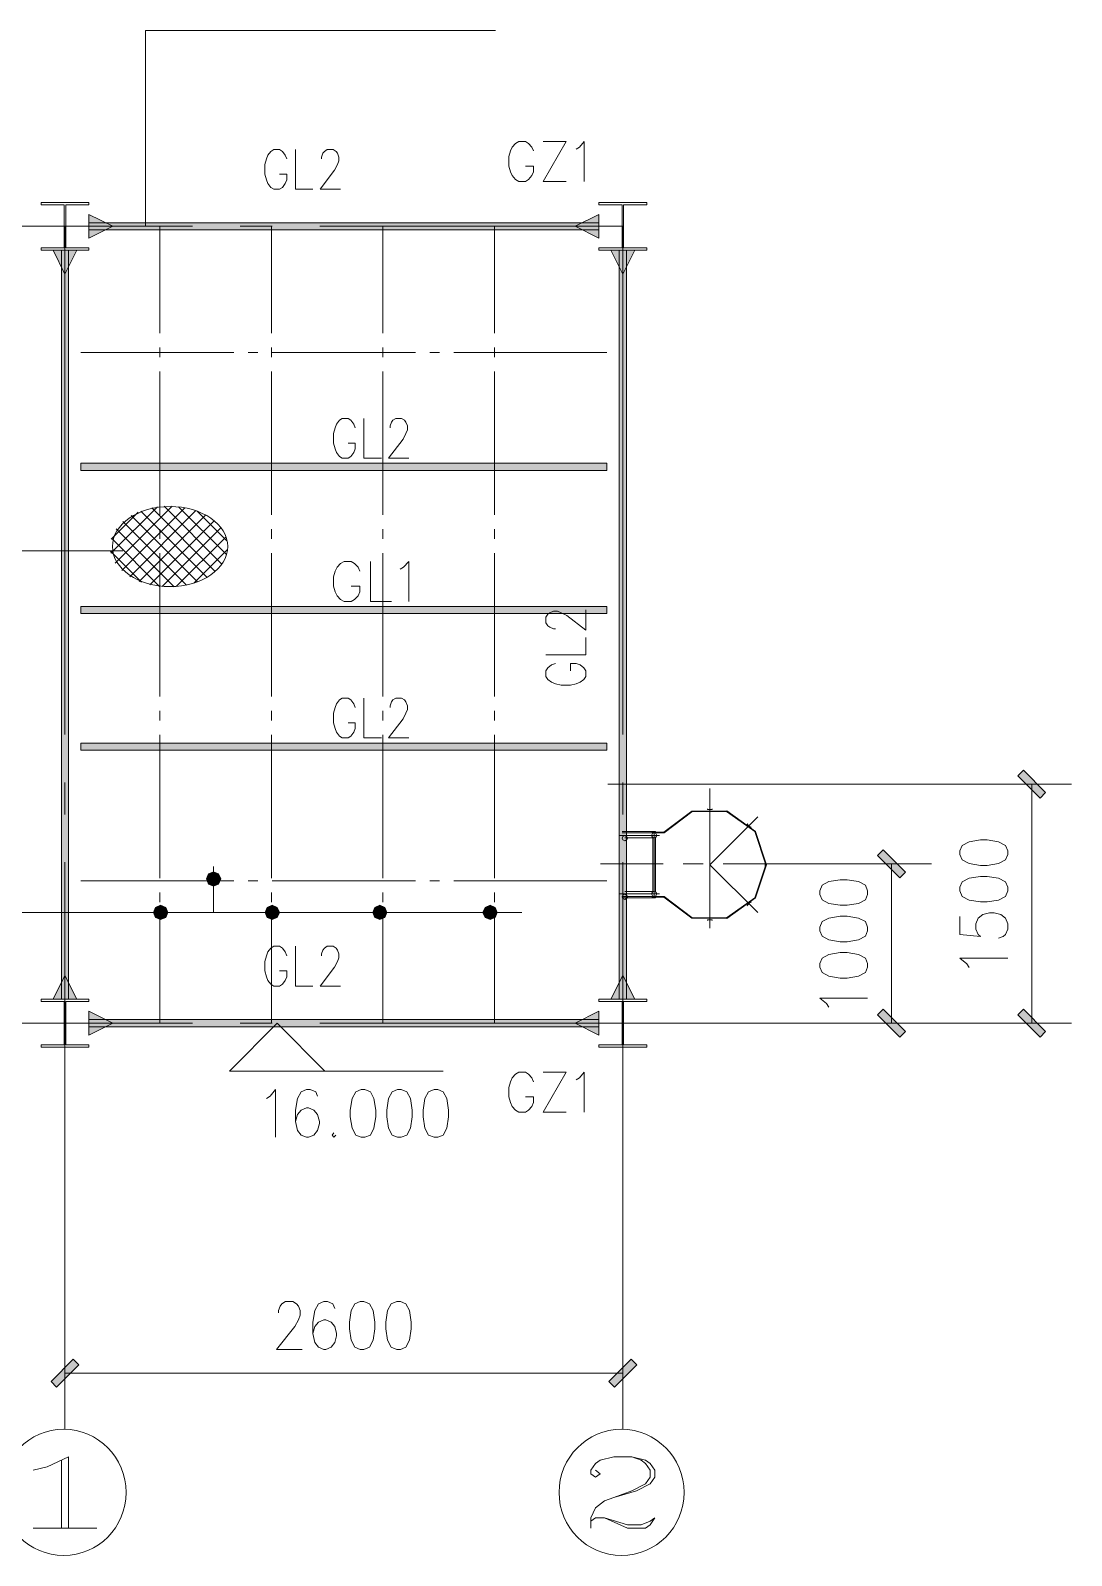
# Model space of a CAD drawing. Header units: millimetres. Extents: x 0 to 586, y 0 to 414.
# Drawn here: x 265.1 to 329.5, y 108.9 to 203.2 of the extents above; entities that cross this region are included whole.
import ezdxf

# ---------------------------------------------------------------- set-up
doc = ezdxf.new("R2010")
doc.units = ezdxf.units.MM

msp = doc.modelspace()

# ---------------------------------------------------------------- hatches: boundary and pattern name
h = msp.add_hatch(color=0)
h.dxf.hatch_style = 2
h.paths.add_polyline_path([(268.689667, 191.8335), (268.689667, 190.355361), (270.167806, 191.096194)])
h = msp.add_hatch(color=0)
h.dxf.hatch_style = 2
h.paths.add_polyline_path([(300.238583, 190.355361), (300.238583, 191.8335), (298.760444, 191.096194)])
h = msp.add_hatch(color=0)
h.dxf.hatch_style = 2
h.paths.add_polyline_path([(268.689667, 190.873944), (268.689667, 191.318444), (300.238583, 191.318444), (300.238583, 190.873944)])
h = msp.add_hatch(color=0)
h.dxf.hatch_style = 2
h.paths.add_polyline_path([(267.948833, 189.618056), (266.470694, 189.618056), (267.211528, 188.136389)])
h = msp.add_hatch(color=0)
h.dxf.hatch_style = 2
h.paths.add_polyline_path([(267.433778, 143.277167), (266.989278, 143.277167), (266.989278, 189.618056), (267.433778, 189.618056)])
h = msp.add_hatch(color=0)
h.dxf.hatch_style = 2
h.paths.add_polyline_path([(302.457556, 189.618056), (300.979417, 189.618056), (301.716722, 188.136389)])
h = msp.add_hatch(color=0)
h.dxf.hatch_style = 2
h.paths.add_polyline_path([(301.938972, 143.277167), (301.494472, 143.277167), (301.494472, 189.618056), (301.938972, 189.618056)])
h = msp.add_hatch(color=0)
h.dxf.hatch_style = 2
h.paths.add_polyline_path([(268.195778, 175.99025), (268.195778, 176.43475), (300.732472, 176.43475), (300.732472, 175.99025)])
h = msp.add_hatch(color=0)
h.dxf.hatch_style = 2
h.paths.add_polyline_path([(268.195778, 167.135528), (268.195778, 167.580028), (300.732472, 167.580028), (300.732472, 167.135528)])
h = msp.add_hatch(color=0)
h.dxf.hatch_style = 2
h.paths.add_polyline_path([(268.195778, 158.690028), (268.195778, 159.131), (300.732472, 159.131), (300.732472, 158.690028)])
h = msp.add_hatch(color=0)
h.dxf.hatch_style = 2
h.paths.add_polyline_path([(327.871667, 156.072417), (327.522417, 155.723167), (326.143056, 157.106056), (326.492306, 157.451778)])
h = msp.add_hatch(color=0)
h.dxf.hatch_style = 2
h.paths.add_polyline_path([(317.475306, 152.174222), (317.824556, 152.523472), (319.203917, 151.144111), (318.854667, 150.794861)])
h = msp.add_hatch(color=0)
h.dxf.hatch_style = 2
h.paths.add_polyline_path([(276.087417, 151.031222), (275.956889, 150.720778), (276.401389, 150.720778)])
h = msp.add_hatch(color=0)
h.dxf.hatch_style = 2
h.paths.add_polyline_path([(276.401389, 151.16175), (276.087417, 151.031222), (276.401389, 150.720778)])
h = msp.add_hatch(color=0)
h.dxf.hatch_style = 2
h.paths.add_polyline_path([(276.715361, 151.031222), (276.401389, 151.16175), (276.401389, 150.720778)])
h = msp.add_hatch(color=0)
h.dxf.hatch_style = 2
h.paths.add_polyline_path([(276.845889, 150.720778), (276.715361, 151.031222), (276.401389, 150.720778)])
h = msp.add_hatch(color=0)
h.dxf.hatch_style = 2
h.paths.add_polyline_path([(275.956889, 150.720778), (276.087417, 150.406806), (276.401389, 150.720778)])
h = msp.add_hatch(color=0)
h.dxf.hatch_style = 2
h.paths.add_polyline_path([(276.087417, 150.406806), (276.401389, 150.276278), (276.401389, 150.720778)])
h = msp.add_hatch(color=0)
h.dxf.hatch_style = 2
h.paths.add_polyline_path([(276.401389, 150.276278), (276.715361, 150.406806), (276.401389, 150.720778)])
h = msp.add_hatch(color=0)
h.dxf.hatch_style = 2
h.paths.add_polyline_path([(276.715361, 150.406806), (276.845889, 150.720778), (276.401389, 150.720778)])
h = msp.add_hatch(color=0)
h.dxf.hatch_style = 2
h.paths.add_polyline_path([(273.127611, 149.094472), (272.813639, 148.967472), (273.127611, 148.6535)])
h = msp.add_hatch(color=0)
h.dxf.hatch_style = 2
h.paths.add_polyline_path([(273.441583, 148.967472), (273.127611, 149.094472), (273.127611, 148.6535)])
h = msp.add_hatch(color=0)
h.dxf.hatch_style = 2
h.paths.add_polyline_path([(280.031472, 149.094472), (279.7175, 148.967472), (280.031472, 148.6535)])
h = msp.add_hatch(color=0)
h.dxf.hatch_style = 2
h.paths.add_polyline_path([(280.341917, 148.967472), (280.031472, 149.094472), (280.031472, 148.6535)])
h = msp.add_hatch(color=0)
h.dxf.hatch_style = 2
h.paths.add_polyline_path([(286.684861, 149.094472), (286.370889, 148.967472), (286.684861, 148.6535)])
h = msp.add_hatch(color=0)
h.dxf.hatch_style = 2
h.paths.add_polyline_path([(286.998833, 148.967472), (286.684861, 149.094472), (286.684861, 148.6535)])
h = msp.add_hatch(color=0)
h.dxf.hatch_style = 2
h.paths.add_polyline_path([(293.507583, 149.094472), (293.193611, 148.967472), (293.507583, 148.6535)])
h = msp.add_hatch(color=0)
h.dxf.hatch_style = 2
h.paths.add_polyline_path([(293.821556, 148.967472), (293.507583, 149.094472), (293.507583, 148.6535)])
h = msp.add_hatch(color=0)
h.dxf.hatch_style = 2
h.paths.add_polyline_path([(272.813639, 148.967472), (272.683111, 148.6535), (273.127611, 148.6535)])
h = msp.add_hatch(color=0)
h.dxf.hatch_style = 2
h.paths.add_polyline_path([(272.683111, 148.6535), (272.813639, 148.339528), (273.127611, 148.6535)])
h = msp.add_hatch(color=0)
h.dxf.hatch_style = 2
h.paths.add_polyline_path([(272.813639, 148.339528), (273.127611, 148.209), (273.127611, 148.6535)])
h = msp.add_hatch(color=0)
h.dxf.hatch_style = 2
h.paths.add_polyline_path([(273.568583, 148.6535), (273.441583, 148.967472), (273.127611, 148.6535)])
h = msp.add_hatch(color=0)
h.dxf.hatch_style = 2
h.paths.add_polyline_path([(273.127611, 148.209), (273.441583, 148.339528), (273.127611, 148.6535)])
h = msp.add_hatch(color=0)
h.dxf.hatch_style = 2
h.paths.add_polyline_path([(273.441583, 148.339528), (273.568583, 148.6535), (273.127611, 148.6535)])
h = msp.add_hatch(color=0)
h.dxf.hatch_style = 2
h.paths.add_polyline_path([(279.7175, 148.967472), (279.586972, 148.6535), (280.031472, 148.6535)])
h = msp.add_hatch(color=0)
h.dxf.hatch_style = 2
h.paths.add_polyline_path([(279.586972, 148.6535), (279.7175, 148.339528), (280.031472, 148.6535)])
h = msp.add_hatch(color=0)
h.dxf.hatch_style = 2
h.paths.add_polyline_path([(279.7175, 148.339528), (280.031472, 148.209), (280.031472, 148.6535)])
h = msp.add_hatch(color=0)
h.dxf.hatch_style = 2
h.paths.add_polyline_path([(280.472444, 148.6535), (280.341917, 148.967472), (280.031472, 148.6535)])
h = msp.add_hatch(color=0)
h.dxf.hatch_style = 2
h.paths.add_polyline_path([(280.031472, 148.209), (280.341917, 148.339528), (280.031472, 148.6535)])
h = msp.add_hatch(color=0)
h.dxf.hatch_style = 2
h.paths.add_polyline_path([(280.341917, 148.339528), (280.472444, 148.6535), (280.031472, 148.6535)])
h = msp.add_hatch(color=0)
h.dxf.hatch_style = 2
h.paths.add_polyline_path([(286.370889, 148.967472), (286.243889, 148.6535), (286.684861, 148.6535)])
h = msp.add_hatch(color=0)
h.dxf.hatch_style = 2
h.paths.add_polyline_path([(286.243889, 148.6535), (286.370889, 148.339528), (286.684861, 148.6535)])
h = msp.add_hatch(color=0)
h.dxf.hatch_style = 2
h.paths.add_polyline_path([(286.370889, 148.339528), (286.684861, 148.209), (286.684861, 148.6535)])
h = msp.add_hatch(color=0)
h.dxf.hatch_style = 2
h.paths.add_polyline_path([(287.129361, 148.6535), (286.998833, 148.967472), (286.684861, 148.6535)])
h = msp.add_hatch(color=0)
h.dxf.hatch_style = 2
h.paths.add_polyline_path([(286.684861, 148.209), (286.998833, 148.339528), (286.684861, 148.6535)])
h = msp.add_hatch(color=0)
h.dxf.hatch_style = 2
h.paths.add_polyline_path([(286.998833, 148.339528), (287.129361, 148.6535), (286.684861, 148.6535)])
h = msp.add_hatch(color=0)
h.dxf.hatch_style = 2
h.paths.add_polyline_path([(293.193611, 148.967472), (293.063083, 148.6535), (293.507583, 148.6535)])
h = msp.add_hatch(color=0)
h.dxf.hatch_style = 2
h.paths.add_polyline_path([(293.063083, 148.6535), (293.193611, 148.339528), (293.507583, 148.6535)])
h = msp.add_hatch(color=0)
h.dxf.hatch_style = 2
h.paths.add_polyline_path([(293.193611, 148.339528), (293.507583, 148.209), (293.507583, 148.6535)])
h = msp.add_hatch(color=0)
h.dxf.hatch_style = 2
h.paths.add_polyline_path([(293.952083, 148.6535), (293.821556, 148.967472), (293.507583, 148.6535)])
h = msp.add_hatch(color=0)
h.dxf.hatch_style = 2
h.paths.add_polyline_path([(293.507583, 148.209), (293.821556, 148.339528), (293.507583, 148.6535)])
h = msp.add_hatch(color=0)
h.dxf.hatch_style = 2
h.paths.add_polyline_path([(293.821556, 148.339528), (293.952083, 148.6535), (293.507583, 148.6535)])
h = msp.add_hatch(color=0)
h.dxf.hatch_style = 2
h.paths.add_polyline_path([(266.470694, 143.277167), (267.948833, 143.277167), (267.211528, 144.758833)])
h = msp.add_hatch(color=0)
h.dxf.hatch_style = 2
h.paths.add_polyline_path([(300.979417, 143.277167), (302.457556, 143.277167), (301.716722, 144.758833)])
h = msp.add_hatch(color=0)
h.dxf.hatch_style = 2
h.paths.add_polyline_path([(268.689667, 142.539861), (268.689667, 141.061722), (270.167806, 141.799028)])
h = msp.add_hatch(color=0)
h.dxf.hatch_style = 2
h.paths.add_polyline_path([(300.238583, 141.061722), (300.238583, 142.539861), (298.760444, 141.799028)])
h = msp.add_hatch(color=0)
h.dxf.hatch_style = 2
h.paths.add_polyline_path([(319.203917, 141.283972), (318.854667, 140.934722), (317.475306, 142.314083), (317.824556, 142.663333)])
h = msp.add_hatch(color=0)
h.dxf.hatch_style = 2
h.paths.add_polyline_path([(326.143056, 142.314083), (326.492306, 142.663333), (327.871667, 141.283972), (327.522417, 140.934722)])
h = msp.add_hatch(color=0)
h.dxf.hatch_style = 2
h.paths.add_polyline_path([(268.689667, 141.576778), (268.689667, 142.021278), (300.238583, 142.021278), (300.238583, 141.576778)])
h = msp.add_hatch(color=0)
h.dxf.hatch_style = 2
h.paths.add_polyline_path([(267.726583, 121.009833), (268.075833, 120.660583), (266.696472, 119.281222), (266.347222, 119.626944)])
h = msp.add_hatch(color=0)
h.dxf.hatch_style = 2
h.paths.add_polyline_path([(301.201667, 119.281222), (300.852417, 119.626944), (302.235306, 121.009833), (302.581028, 120.660583)])

# ---------------------------------------------------------------- linework, layer by layer
at = {"color": 0, "lineweight": 0}
for points in [[(272.199806, 203.210583), (293.842722, 203.210583)], [(272.199806, 203.210583), (272.199806, 191.096194)], [(296.192222, 195.759917), (296.089917, 195.99275), (295.888833, 196.229111), (295.68775, 196.345528), (295.282056, 196.345528), (295.077444, 196.229111), (294.876361, 195.99275), (294.774056, 195.759917), (294.675278, 195.407139), (294.675278, 194.818), (294.774056, 194.46875), (294.876361, 194.232389), (295.077444, 193.999556), (295.282056, 193.879611), (295.68775, 193.879611), (295.888833, 193.999556), (296.089917, 194.232389), (296.192222, 194.46875), (296.192222, 194.818), (295.68775, 194.818)], [(296.799, 196.345528), (298.217167, 196.345528), (296.799, 193.879611), (298.217167, 193.879611)], [(298.827472, 195.876333), (299.028556, 195.99275), (299.331944, 196.345528), (299.331944, 193.879611)], [(280.927528, 195.266028), (280.839333, 195.498861), (280.659417, 195.735222), (280.4795, 195.851639), (280.123194, 195.851639), (279.943278, 195.735222), (279.763361, 195.498861), (279.675167, 195.266028), (279.583444, 194.91325), (279.583444, 194.327639), (279.675167, 193.974861), (279.763361, 193.7385), (279.943278, 193.505667), (280.123194, 193.38925), (280.4795, 193.38925), (280.659417, 193.505667), (280.839333, 193.7385), (280.927528, 193.974861), (280.927528, 194.327639), (280.4795, 194.327639)], [(281.46375, 195.851639), (281.46375, 193.38925), (282.539722, 193.38925)], [(283.079472, 195.266028), (283.079472, 195.382444), (283.167667, 195.618806), (283.255861, 195.735222), (283.435778, 195.851639), (283.795611, 195.851639), (283.975528, 195.735222), (284.063722, 195.618806), (284.151917, 195.382444), (284.151917, 195.149611), (284.063722, 194.91325), (283.883806, 194.560472), (282.98775, 193.38925), (284.243639, 193.38925)], [(268.689667, 192.574333), (265.733389, 192.574333)], [(265.733389, 192.574333), (265.733389, 192.426167)], [(268.689667, 192.426167), (268.689667, 192.574333)], [(303.198389, 192.574333), (300.238583, 192.574333)], [(300.238583, 192.574333), (300.238583, 192.426167)], [(303.198389, 192.426167), (303.198389, 192.574333)], [(265.733389, 192.426167), (267.162139, 192.426167)], [(267.162139, 192.426167), (267.162139, 189.766222)], [(267.260917, 192.426167), (268.689667, 192.426167)], [(267.260917, 189.766222), (267.260917, 192.426167)], [(300.238583, 192.426167), (301.667333, 192.426167)], [(301.667333, 192.426167), (301.667333, 189.766222)], [(301.766111, 192.426167), (303.198389, 192.426167)], [(301.766111, 189.766222), (301.766111, 192.426167)], [(245.519222, 191.096194), (275.099639, 191.096194)], [(267.211528, 159.649583), (267.211528, 191.096194)], [(273.078222, 184.488667), (273.078222, 191.096194)], [(278.055917, 191.096194), (280.027944, 191.096194)], [(279.978556, 184.488667), (279.978556, 191.096194)], [(282.984222, 191.096194), (301.716722, 191.096194)], [(286.878889, 184.488667), (286.878889, 191.096194)], [(293.78275, 184.488667), (293.78275, 191.096194)], [(301.716722, 159.649583), (301.716722, 191.096194)], [(265.733389, 189.766222), (265.733389, 189.618056)], [(265.733389, 189.766222), (267.162139, 189.766222)], [(267.260917, 189.766222), (268.689667, 189.766222)], [(268.689667, 189.618056), (268.689667, 189.766222)], [(300.238583, 189.766222), (300.238583, 189.618056)], [(300.238583, 189.766222), (301.667333, 189.766222)], [(301.766111, 189.766222), (303.198389, 189.766222)], [(303.198389, 189.618056), (303.198389, 189.766222)], [(265.733389, 189.618056), (268.689667, 189.618056)], [(300.238583, 189.618056), (303.198389, 189.618056)], [(268.195778, 183.282167), (277.660806, 183.282167)], [(273.078222, 183.010528), (273.078222, 183.603194)], [(278.549806, 183.282167), (279.138944, 183.282167)], [(279.978556, 183.010528), (279.978556, 183.603194)], [(280.027944, 183.282167), (288.900306, 183.282167)], [(286.878889, 183.010528), (286.878889, 183.603194)], [(289.789306, 183.282167), (290.378444, 183.282167)], [(291.267444, 183.282167), (300.732472, 183.282167)], [(293.78275, 183.010528), (293.78275, 183.603194)], [(273.078222, 173.249167), (273.078222, 182.125056)], [(279.978556, 173.249167), (279.978556, 182.125056)], [(286.878889, 173.249167), (286.878889, 182.125056)], [(293.78275, 173.249167), (293.78275, 182.125056)], [(285.167917, 178.6255), (285.079722, 178.861861), (284.899806, 179.094694), (284.719889, 179.214639), (284.363583, 179.214639), (284.183667, 179.094694), (284.00375, 178.861861), (283.915556, 178.6255), (283.823833, 178.272722), (283.823833, 177.687111), (283.915556, 177.334333), (284.00375, 177.1015), (284.183667, 176.865139), (284.363583, 176.748722), (284.719889, 176.748722), (284.899806, 176.865139), (285.079722, 177.1015), (285.167917, 177.334333), (285.167917, 177.687111), (284.719889, 177.687111)], [(285.704139, 179.214639), (285.704139, 176.748722), (286.780111, 176.748722)], [(287.319861, 178.6255), (287.319861, 178.745444), (287.408056, 178.978278), (287.49625, 179.094694), (287.676167, 179.214639), (288.036, 179.214639), (288.215917, 179.094694), (288.304111, 178.978278), (288.392306, 178.745444), (288.392306, 178.509083), (288.304111, 178.272722), (288.124194, 177.923472), (287.228139, 176.748722), (288.484028, 176.748722)], [(270.054917, 170.867917), (272.926528, 173.739528)], [(270.323028, 170.264667), (273.84375, 173.785389)], [(270.725194, 169.795472), (274.619861, 173.690139)], [(276.496639, 169.749611), (272.57375, 173.676028)], [(276.916444, 170.204694), (273.339278, 173.781861)], [(277.195139, 170.793833), (274.242389, 173.750111)], [(270.069028, 171.753389), (271.730611, 173.414972)], [(274.725694, 168.906472), (270.792222, 172.839944)], [(271.222611, 169.421528), (275.307778, 173.506694)], [(275.403028, 169.104028), (271.30375, 173.203306)], [(271.801167, 169.128722), (275.914556, 173.242111)], [(275.992167, 169.38625), (271.896417, 173.482)], [(272.467917, 168.924111), (276.429611, 172.885806)], [(277.241, 171.622861), (275.381861, 173.482)], [(273.067639, 168.821806), (270.086667, 171.806306)], [(273.963694, 168.797111), (270.372417, 172.391917)], [(273.078222, 171.771028), (273.078222, 172.363694)], [(273.222861, 168.807694), (276.856472, 172.441306)], [(274.09775, 168.811222), (277.163389, 171.876861)], [(279.978556, 171.771028), (279.978556, 172.363694)], [(286.878889, 171.771028), (286.878889, 172.363694)], [(293.78275, 171.771028), (293.78275, 172.363694)], [(243.23675, 171.026667), (270.79575, 171.026667)], [(271.942278, 169.079333), (270.030222, 170.991389)], [(273.078222, 162.009667), (273.078222, 170.885556)], [(275.191361, 169.029944), (277.255111, 171.097222)], [(279.978556, 162.009667), (279.978556, 170.885556)], [(286.878889, 162.009667), (286.878889, 170.885556)], [(293.78275, 162.009667), (293.78275, 170.885556)], [(285.450139, 169.770778), (285.340778, 170.007139), (285.125583, 170.239972), (284.906861, 170.356389), (284.472944, 170.356389), (284.25775, 170.239972), (284.042556, 170.007139), (283.933194, 169.770778), (283.823833, 169.418), (283.823833, 168.832389), (283.933194, 168.479611), (284.042556, 168.246778), (284.25775, 168.010417), (284.472944, 167.894), (284.906861, 167.894), (285.125583, 168.010417), (285.340778, 168.246778), (285.450139, 168.479611), (285.450139, 168.832389), (284.906861, 168.832389)], [(286.09925, 170.356389), (286.09925, 167.894), (287.401, 167.894)], [(287.94075, 169.887194), (288.159472, 170.007139), (288.484028, 170.356389), (288.484028, 167.894)], [(297.546889, 166.204194), (297.430472, 166.204194), (297.194111, 166.295917), (297.077694, 166.384111), (296.961278, 166.564028), (296.961278, 166.920333), (297.077694, 167.10025), (297.194111, 167.191972), (297.430472, 167.280167), (297.666833, 167.280167), (297.899667, 167.191972), (298.252444, 167.012056), (299.427194, 166.116), (299.427194, 167.368361)], [(296.961278, 164.592), (299.427194, 164.592), (299.427194, 165.667972)], [(297.546889, 164.055778), (297.314056, 163.964056), (297.077694, 163.787667), (296.961278, 163.60775), (296.961278, 163.247917), (297.077694, 163.068), (297.314056, 162.891611), (297.546889, 162.799889), (297.899667, 162.711694), (298.485278, 162.711694), (298.838056, 162.799889), (299.074417, 162.891611), (299.30725, 163.068), (299.427194, 163.247917), (299.427194, 163.60775), (299.30725, 163.787667), (299.074417, 163.964056), (298.838056, 164.055778), (298.485278, 164.055778), (298.485278, 163.60775)], [(285.167917, 161.32175), (285.079722, 161.558111), (284.899806, 161.794472), (284.719889, 161.910889), (284.363583, 161.910889), (284.183667, 161.794472), (284.00375, 161.558111), (283.915556, 161.32175), (283.823833, 160.9725), (283.823833, 160.383361), (283.915556, 160.030583), (284.00375, 159.79775), (284.183667, 159.561389), (284.363583, 159.444972), (284.719889, 159.444972), (284.899806, 159.561389), (285.079722, 159.79775), (285.167917, 160.030583), (285.167917, 160.383361), (284.719889, 160.383361)], [(285.704139, 161.910889), (285.704139, 159.444972), (286.780111, 159.444972)], [(287.319861, 161.32175), (287.319861, 161.441694), (287.408056, 161.674528), (287.49625, 161.794472), (287.676167, 161.910889), (288.036, 161.910889), (288.215917, 161.794472), (288.304111, 161.674528), (288.392306, 161.441694), (288.392306, 161.205333), (288.304111, 160.9725), (288.124194, 160.619722), (287.228139, 159.444972), (288.484028, 159.444972)], [(273.078222, 160.531528), (273.078222, 161.124194)], [(279.978556, 160.531528), (279.978556, 161.124194)], [(286.878889, 160.531528), (286.878889, 161.124194)], [(293.78275, 160.531528), (293.78275, 161.124194)], [(273.078222, 150.770167), (273.078222, 159.646056)], [(279.978556, 150.770167), (279.978556, 159.646056)], [(286.878889, 150.770167), (286.878889, 159.646056)], [(293.78275, 150.770167), (293.78275, 159.646056)], [(267.211528, 154.71775), (267.211528, 156.689778)], [(301.716722, 154.71775), (301.716722, 156.689778)], [(300.781861, 156.587472), (329.46975, 156.587472)], [(307.103639, 156.308778), (307.103639, 147.676306)], [(327.007361, 156.580417), (327.007361, 141.809611)], [(304.253194, 149.595417), (305.992389, 148.297194), (308.158444, 148.279556), (309.922333, 149.546028), (310.596139, 151.60625), (309.922333, 153.666472), (308.158444, 154.932944), (305.992389, 154.915306), (304.253194, 153.617083)], [(304.274361, 149.634222), (305.988861, 148.339528), (308.137278, 148.314833), (309.887056, 149.563667), (310.553806, 151.60625), (309.887056, 153.648833), (308.137278, 154.897667), (305.988861, 154.872972), (304.274361, 153.578278)], [(306.955472, 155.052889), (306.955472, 155.014083)], [(307.251806, 155.014083), (306.955472, 155.014083)], [(307.251806, 155.052889), (307.251806, 155.014083)], [(310.063444, 154.566056), (307.103639, 151.60625)], [(309.439028, 154.149778), (309.410806, 154.121556)], [(309.618944, 153.913417), (309.410806, 154.121556)], [(309.647167, 153.938111), (309.618944, 153.913417)], [(303.981556, 153.419528), (301.533278, 153.419528)], [(303.745194, 153.655889), (301.681444, 153.655889)], [(303.653472, 153.578278), (301.681444, 153.578278)], [(303.653472, 153.264306), (301.840194, 153.264306)], [(303.745194, 153.617083), (303.540583, 153.617083)], [(303.540583, 153.578278), (303.540583, 153.617083)], [(304.274361, 153.578278), (303.540583, 153.578278)], [(303.565278, 153.289), (303.565278, 149.9235)], [(303.653472, 153.578278), (303.653472, 149.634222)], [(303.741667, 153.289), (303.741667, 149.9235)], [(303.745194, 153.655889), (303.745194, 153.578278)], [(304.253194, 153.617083), (303.745194, 153.617083)], [(267.211528, 120.314861), (267.211528, 151.761472)], [(276.401389, 151.489833), (276.401389, 148.6535)], [(304.217917, 151.659167), (300.330306, 151.659167)], [(301.716722, 120.314861), (301.716722, 151.761472)], [(306.680306, 151.659167), (305.449111, 151.659167)], [(310.063444, 148.646444), (307.103639, 151.60625)], [(311.799111, 151.659167), (307.915028, 151.659167)], [(310.511472, 151.458083), (310.511472, 151.754417)], [(310.553806, 151.754417), (310.511472, 151.754417)], [(310.553806, 151.458083), (310.511472, 151.458083)], [(311.799111, 151.659167), (320.802, 151.659167)], [(318.339611, 151.66975), (318.339611, 151.680333)], [(318.339611, 141.799028), (318.339611, 151.659167)], [(268.195778, 150.597306), (277.660806, 150.597306)], [(278.549806, 150.597306), (279.138944, 150.597306)], [(280.027944, 150.597306), (288.900306, 150.597306)], [(289.789306, 150.597306), (290.378444, 150.597306)], [(291.267444, 150.597306), (300.732472, 150.597306)], [(273.078222, 149.292028), (273.078222, 149.884694)], [(279.978556, 149.292028), (279.978556, 149.884694)], [(286.878889, 149.292028), (286.878889, 149.884694)], [(293.78275, 149.292028), (293.78275, 149.884694)], [(303.981556, 149.792972), (301.533278, 149.792972)], [(303.653472, 149.634222), (301.681444, 149.634222)], [(303.745194, 149.556611), (301.681444, 149.556611)], [(303.653472, 149.951722), (301.840194, 149.951722)], [(304.274361, 149.634222), (303.540583, 149.634222)], [(303.540583, 149.634222), (303.540583, 149.595417)], [(303.745194, 149.595417), (303.540583, 149.595417)], [(304.253194, 149.595417), (303.653472, 149.595417)], [(303.745194, 149.556611), (303.745194, 149.634222)], [(309.410806, 149.090944), (309.618944, 149.302611)], [(309.439028, 149.062722), (309.410806, 149.090944)], [(309.647167, 149.274389), (309.618944, 149.302611)], [(245.177028, 148.6535), (295.469028, 148.6535)], [(273.078222, 141.799028), (273.078222, 148.406556)], [(279.978556, 141.799028), (279.978556, 148.406556)], [(286.878889, 141.799028), (286.878889, 148.406556)], [(293.78275, 141.799028), (293.78275, 148.406556)], [(306.955472, 148.159611), (306.955472, 148.198417)], [(306.955472, 148.198417), (307.251806, 148.198417)], [(307.251806, 148.159611), (307.251806, 148.198417)], [(322.569417, 148.406556), (322.569417, 147.277667), (323.839417, 147.164778), (323.698306, 147.277667), (323.557194, 147.616333), (323.557194, 147.955), (323.698306, 148.293667), (323.977, 148.519444), (324.400333, 148.632333), (324.682556, 148.632333), (325.105889, 148.519444), (325.388111, 148.293667), (325.529222, 147.955), (325.529222, 147.616333), (325.388111, 147.277667), (325.247, 147.164778), (324.964778, 147.051889)], [(280.927528, 145.968861), (280.839333, 146.205222), (280.659417, 146.438056), (280.4795, 146.558), (280.123194, 146.558), (279.943278, 146.438056), (279.763361, 146.205222), (279.675167, 145.968861), (279.583444, 145.619611), (279.583444, 145.030472), (279.675167, 144.677694), (279.763361, 144.444861), (279.943278, 144.2085), (280.123194, 144.092083), (280.4795, 144.092083), (280.659417, 144.2085), (280.839333, 144.444861), (280.927528, 144.677694), (280.927528, 145.030472), (280.4795, 145.030472)], [(281.46375, 146.558), (281.46375, 144.092083), (282.539722, 144.092083)], [(283.079472, 145.968861), (283.079472, 146.088806), (283.167667, 146.321639), (283.255861, 146.438056), (283.435778, 146.558), (283.795611, 146.558), (283.975528, 146.438056), (284.063722, 146.321639), (284.151917, 146.088806), (284.151917, 145.852444), (284.063722, 145.619611), (283.883806, 145.266833), (282.98775, 144.092083), (284.243639, 144.092083)], [(323.133861, 145.249194), (322.99275, 145.474972), (322.569417, 145.813639), (325.529222, 145.813639)], [(268.689667, 143.277167), (265.733389, 143.277167)], [(265.733389, 143.277167), (265.733389, 143.132528)], [(265.733389, 143.132528), (267.162139, 143.132528)], [(267.162139, 143.132528), (267.162139, 140.469056)], [(267.260917, 143.132528), (268.689667, 143.132528)], [(267.260917, 140.469056), (267.260917, 143.132528)], [(268.689667, 143.132528), (268.689667, 143.277167)], [(303.198389, 143.277167), (300.238583, 143.277167)], [(300.238583, 143.277167), (300.238583, 143.132528)], [(300.238583, 143.132528), (301.667333, 143.132528)], [(301.667333, 143.132528), (301.667333, 140.469056)], [(301.766111, 143.132528), (303.198389, 143.132528)], [(301.766111, 140.469056), (301.766111, 143.132528)], [(303.198389, 143.132528), (303.198389, 143.277167)], [(314.466111, 142.786806), (314.325, 143.012583), (313.901667, 143.347722), (316.861472, 143.347722)], [(245.519222, 141.799028), (275.099639, 141.799028)], [(277.378583, 138.84275), (280.338389, 141.799028)], [(278.055917, 141.799028), (280.027944, 141.799028)], [(280.338389, 141.799028), (283.294667, 138.84275)], [(282.984222, 141.799028), (301.716722, 141.799028)], [(301.032333, 141.799028), (320.802, 141.799028)], [(310.917167, 141.799028), (329.46975, 141.799028)], [(265.733389, 140.469056), (265.733389, 140.320889)], [(265.733389, 140.469056), (267.162139, 140.469056)], [(265.733389, 140.320889), (268.689667, 140.320889)], [(267.260917, 140.469056), (268.689667, 140.469056)], [(268.689667, 140.320889), (268.689667, 140.469056)], [(300.238583, 140.469056), (300.238583, 140.320889)], [(300.238583, 140.469056), (301.667333, 140.469056)], [(300.238583, 140.320889), (303.198389, 140.320889)], [(301.766111, 140.469056), (303.198389, 140.469056)], [(303.198389, 140.320889), (303.198389, 140.469056)], [(283.294667, 138.84275), (277.378583, 138.84275)], [(280.338389, 138.84275), (290.60775, 138.84275)], [(296.192222, 138.179528), (296.089917, 138.415889), (295.888833, 138.648722), (295.68775, 138.768667), (295.282056, 138.768667), (295.077444, 138.648722), (294.876361, 138.415889), (294.774056, 138.179528), (294.675278, 137.82675), (294.675278, 137.241139), (294.774056, 136.888361), (294.876361, 136.655528), (295.077444, 136.419167), (295.282056, 136.30275), (295.68775, 136.30275), (295.888833, 136.419167), (296.089917, 136.655528), (296.192222, 136.888361), (296.192222, 137.241139), (295.68775, 137.241139)], [(296.799, 138.768667), (298.217167, 138.768667), (296.799, 136.30275), (298.217167, 136.30275)], [(298.827472, 138.295944), (299.028556, 138.415889), (299.331944, 138.768667), (299.331944, 136.30275)], [(279.675167, 137.135306), (279.900944, 137.276417), (280.239611, 137.69975), (280.239611, 134.739944)], [(282.832528, 137.276417), (282.719639, 137.558639), (282.380972, 137.69975), (282.155194, 137.69975), (281.816528, 137.558639), (281.59075, 137.135306), (281.477861, 136.42975), (281.477861, 135.727722), (281.59075, 135.163278), (281.816528, 134.881056), (282.155194, 134.739944), (282.268083, 134.739944), (282.60675, 134.881056), (282.832528, 135.163278), (282.945417, 135.586611), (282.945417, 135.727722), (282.832528, 136.151056), (282.60675, 136.42975), (282.268083, 136.570861), (282.155194, 136.570861), (281.816528, 136.42975), (281.59075, 136.151056), (281.477861, 135.727722)], [(283.845, 135.022167), (283.732111, 134.881056), (283.845, 134.739944), (283.957889, 134.881056)], [(267.211528, 127.560917), (267.211528, 117.679611)], [(267.211528, 116.716528), (267.211528, 127.560917)], [(301.716722, 116.716528), (301.716722, 127.560917)], [(301.716722, 127.560917), (301.716722, 117.679611)], [(280.408944, 123.877917), (280.408944, 124.019028), (280.521833, 124.297722), (280.634722, 124.438833), (280.8605, 124.579944), (281.308528, 124.579944), (281.534306, 124.438833), (281.647194, 124.297722), (281.760083, 124.019028), (281.760083, 123.736806), (281.647194, 123.454583), (281.421417, 123.03125), (280.296056, 121.623667), (281.872972, 121.623667)], [(283.901444, 124.156611), (283.788556, 124.438833), (283.449889, 124.579944), (283.224111, 124.579944), (282.885444, 124.438833), (282.663194, 124.019028), (282.550306, 123.313472), (282.550306, 122.607917), (282.663194, 122.047), (282.885444, 121.764778), (283.224111, 121.623667), (283.337, 121.623667), (283.675667, 121.764778), (283.901444, 122.047), (284.014333, 122.466806), (284.014333, 122.607917), (283.901444, 123.03125), (283.675667, 123.313472), (283.337, 123.454583), (283.224111, 123.454583), (282.885444, 123.313472), (282.663194, 123.03125), (282.550306, 122.607917)], [(301.709667, 120.145528), (267.222111, 120.145528)], [(265.2395, 114.14125), (266.114389, 114.352917), (267.43025, 114.980861), (267.43025, 110.564083)], [(266.992806, 114.772722), (266.992806, 110.564083)], [(300.026917, 114.14125), (300.309139, 113.929583), (300.026917, 113.721444), (299.744694, 113.929583), (299.744694, 114.14125), (300.026917, 114.561056), (300.309139, 114.772722), (301.155806, 114.980861), (302.281167, 114.980861), (303.127833, 114.772722), (303.406528, 114.561056), (303.68875, 114.14125), (303.68875, 113.721444), (303.406528, 113.298111), (302.563389, 112.878306), (301.155806, 112.4585), (300.591361, 112.246833), (300.026917, 111.827028), (299.744694, 111.195556), (299.744694, 110.564083)], [(302.281167, 114.980861), (302.845611, 114.772722), (303.127833, 114.561056), (303.406528, 114.14125), (303.406528, 113.721444), (303.127833, 113.298111), (302.281167, 112.878306), (301.155806, 112.4585)], [(265.2395, 110.564083), (269.183556, 110.564083)], [(299.744694, 110.987417), (300.026917, 111.195556), (300.591361, 111.195556), (301.998944, 110.77575), (302.845611, 110.77575), (303.406528, 110.987417), (303.68875, 111.195556)], [(300.591361, 111.195556), (301.998944, 110.564083), (303.127833, 110.564083), (303.406528, 110.77575), (303.68875, 111.195556)]]:
    msp.add_lwpolyline(points, dxfattribs=at)
for points in [[(268.689667, 191.8335), (268.689667, 190.355361), (270.167806, 191.096194)], [(300.238583, 190.355361), (300.238583, 191.8335), (298.760444, 191.096194)], [(268.689667, 190.873944), (268.689667, 191.318444), (300.238583, 191.318444), (300.238583, 190.873944)], [(267.948833, 189.618056), (266.470694, 189.618056), (267.211528, 188.136389)], [(267.433778, 143.277167), (266.989278, 143.277167), (266.989278, 189.618056), (267.433778, 189.618056)], [(302.457556, 189.618056), (300.979417, 189.618056), (301.716722, 188.136389)], [(301.938972, 143.277167), (301.494472, 143.277167), (301.494472, 189.618056), (301.938972, 189.618056)], [(268.195778, 175.99025), (268.195778, 176.43475), (300.732472, 176.43475), (300.732472, 175.99025)], [(268.195778, 167.135528), (268.195778, 167.580028), (300.732472, 167.580028), (300.732472, 167.135528)], [(268.195778, 158.690028), (268.195778, 159.131), (300.732472, 159.131), (300.732472, 158.690028)], [(327.871667, 156.072417), (327.522417, 155.723167), (326.143056, 157.106056), (326.492306, 157.451778)], [(301.681444, 153.246667), (301.727306, 153.359556), (301.840194, 153.405417), (301.953083, 153.359556), (301.998944, 153.246667), (301.953083, 153.133778), (301.840194, 153.087917), (301.727306, 153.133778)], [(303.494722, 153.419528), (303.544111, 153.532417), (303.653472, 153.578278), (303.766361, 153.532417), (303.812222, 153.419528), (303.766361, 153.310167), (303.653472, 153.264306), (303.544111, 153.310167)], [(322.569417, 152.237722), (322.710528, 151.899056), (323.133861, 151.673278), (323.839417, 151.560389), (324.259222, 151.560389), (324.964778, 151.673278), (325.388111, 151.899056), (325.529222, 152.237722), (325.529222, 152.4635), (325.388111, 152.798639), (324.964778, 153.024417), (324.259222, 153.137306), (323.839417, 153.137306), (323.133861, 153.024417), (322.710528, 152.798639), (322.569417, 152.4635)], [(317.475306, 152.174222), (317.824556, 152.523472), (319.203917, 151.144111), (318.854667, 150.794861)], [(276.087417, 151.031222), (275.956889, 150.720778), (276.401389, 150.720778)], [(276.401389, 151.16175), (276.087417, 151.031222), (276.401389, 150.720778)], [(276.715361, 151.031222), (276.401389, 151.16175), (276.401389, 150.720778)], [(276.845889, 150.720778), (276.715361, 151.031222), (276.401389, 150.720778)], [(275.956889, 150.720778), (276.087417, 150.406806), (276.401389, 150.720778)], [(276.087417, 150.406806), (276.401389, 150.276278), (276.401389, 150.720778)], [(276.401389, 150.276278), (276.715361, 150.406806), (276.401389, 150.720778)], [(276.715361, 150.406806), (276.845889, 150.720778), (276.401389, 150.720778)], [(313.901667, 149.771806), (314.042778, 149.433139), (314.466111, 149.207361), (315.168139, 149.094472), (315.591472, 149.094472), (316.297028, 149.207361), (316.720361, 149.433139), (316.861472, 149.771806), (316.861472, 149.997583), (316.720361, 150.33625), (316.297028, 150.562028), (315.591472, 150.671389), (315.168139, 150.671389), (314.466111, 150.562028), (314.042778, 150.33625), (313.901667, 149.997583)], [(322.569417, 149.983472), (322.710528, 149.644806), (323.133861, 149.419028), (323.839417, 149.306139), (324.259222, 149.306139), (324.964778, 149.419028), (325.388111, 149.644806), (325.529222, 149.983472), (325.529222, 150.20925), (325.388111, 150.547917), (324.964778, 150.770167), (324.259222, 150.883056), (323.839417, 150.883056), (323.133861, 150.770167), (322.710528, 150.547917), (322.569417, 150.20925)], [(273.127611, 149.094472), (272.813639, 148.967472), (273.127611, 148.6535)], [(273.441583, 148.967472), (273.127611, 149.094472), (273.127611, 148.6535)], [(280.031472, 149.094472), (279.7175, 148.967472), (280.031472, 148.6535)], [(280.341917, 148.967472), (280.031472, 149.094472), (280.031472, 148.6535)], [(286.684861, 149.094472), (286.370889, 148.967472), (286.684861, 148.6535)], [(286.998833, 148.967472), (286.684861, 149.094472), (286.684861, 148.6535)], [(293.507583, 149.094472), (293.193611, 148.967472), (293.507583, 148.6535)], [(293.821556, 148.967472), (293.507583, 149.094472), (293.507583, 148.6535)], [(301.681444, 149.620111), (301.727306, 149.729472), (301.840194, 149.775333), (301.953083, 149.729472), (301.998944, 149.620111), (301.953083, 149.507222), (301.840194, 149.461361), (301.727306, 149.507222)], [(303.494722, 149.792972), (303.544111, 149.902333), (303.653472, 149.951722), (303.766361, 149.902333), (303.812222, 149.792972), (303.766361, 149.680083), (303.653472, 149.634222), (303.544111, 149.680083)], [(272.813639, 148.967472), (272.683111, 148.6535), (273.127611, 148.6535)], [(272.683111, 148.6535), (272.813639, 148.339528), (273.127611, 148.6535)], [(272.813639, 148.339528), (273.127611, 148.209), (273.127611, 148.6535)], [(273.568583, 148.6535), (273.441583, 148.967472), (273.127611, 148.6535)], [(273.127611, 148.209), (273.441583, 148.339528), (273.127611, 148.6535)], [(273.441583, 148.339528), (273.568583, 148.6535), (273.127611, 148.6535)], [(279.7175, 148.967472), (279.586972, 148.6535), (280.031472, 148.6535)], [(279.586972, 148.6535), (279.7175, 148.339528), (280.031472, 148.6535)], [(279.7175, 148.339528), (280.031472, 148.209), (280.031472, 148.6535)], [(280.472444, 148.6535), (280.341917, 148.967472), (280.031472, 148.6535)], [(280.031472, 148.209), (280.341917, 148.339528), (280.031472, 148.6535)], [(280.341917, 148.339528), (280.472444, 148.6535), (280.031472, 148.6535)], [(286.370889, 148.967472), (286.243889, 148.6535), (286.684861, 148.6535)], [(286.243889, 148.6535), (286.370889, 148.339528), (286.684861, 148.6535)], [(286.370889, 148.339528), (286.684861, 148.209), (286.684861, 148.6535)], [(287.129361, 148.6535), (286.998833, 148.967472), (286.684861, 148.6535)], [(286.684861, 148.209), (286.998833, 148.339528), (286.684861, 148.6535)], [(286.998833, 148.339528), (287.129361, 148.6535), (286.684861, 148.6535)], [(293.193611, 148.967472), (293.063083, 148.6535), (293.507583, 148.6535)], [(293.063083, 148.6535), (293.193611, 148.339528), (293.507583, 148.6535)], [(293.193611, 148.339528), (293.507583, 148.209), (293.507583, 148.6535)], [(293.952083, 148.6535), (293.821556, 148.967472), (293.507583, 148.6535)], [(293.507583, 148.209), (293.821556, 148.339528), (293.507583, 148.6535)], [(293.821556, 148.339528), (293.952083, 148.6535), (293.507583, 148.6535)], [(313.901667, 147.517556), (314.042778, 147.178889), (314.466111, 146.953111), (315.168139, 146.84375), (315.591472, 146.84375), (316.297028, 146.953111), (316.720361, 147.178889), (316.861472, 147.517556), (316.861472, 147.743333), (316.720361, 148.082), (316.297028, 148.307778), (315.591472, 148.420667), (315.168139, 148.420667), (314.466111, 148.307778), (314.042778, 148.082), (313.901667, 147.743333)], [(313.901667, 145.263306), (314.042778, 144.928167), (314.466111, 144.702389), (315.168139, 144.5895), (315.591472, 144.5895), (316.297028, 144.702389), (316.720361, 144.928167), (316.861472, 145.263306), (316.861472, 145.489083), (316.720361, 145.82775), (316.297028, 146.053528), (315.591472, 146.166417), (315.168139, 146.166417), (314.466111, 146.053528), (314.042778, 145.82775), (313.901667, 145.489083)], [(266.470694, 143.277167), (267.948833, 143.277167), (267.211528, 144.758833)], [(300.979417, 143.277167), (302.457556, 143.277167), (301.716722, 144.758833)], [(268.689667, 142.539861), (268.689667, 141.061722), (270.167806, 141.799028)], [(300.238583, 141.061722), (300.238583, 142.539861), (298.760444, 141.799028)], [(319.203917, 141.283972), (318.854667, 140.934722), (317.475306, 142.314083), (317.824556, 142.663333)], [(326.143056, 142.314083), (326.492306, 142.663333), (327.871667, 141.283972), (327.522417, 140.934722)], [(268.689667, 141.576778), (268.689667, 142.021278), (300.238583, 142.021278), (300.238583, 141.576778)], [(285.534806, 137.69975), (285.196139, 137.558639), (284.973889, 137.135306), (284.861, 136.42975), (284.861, 136.009944), (284.973889, 135.304389), (285.196139, 134.881056), (285.534806, 134.739944), (285.760583, 134.739944), (286.09925, 134.881056), (286.325028, 135.304389), (286.437917, 136.009944), (286.437917, 136.42975), (286.325028, 137.135306), (286.09925, 137.558639), (285.760583, 137.69975)], [(287.789056, 137.69975), (287.450389, 137.558639), (287.224611, 137.135306), (287.111722, 136.42975), (287.111722, 136.009944), (287.224611, 135.304389), (287.450389, 134.881056), (287.789056, 134.739944), (288.014833, 134.739944), (288.3535, 134.881056), (288.579278, 135.304389), (288.692167, 136.009944), (288.692167, 136.42975), (288.579278, 137.135306), (288.3535, 137.558639), (288.014833, 137.69975)], [(290.043306, 137.69975), (289.704639, 137.558639), (289.478861, 137.135306), (289.365972, 136.42975), (289.365972, 136.009944), (289.478861, 135.304389), (289.704639, 134.881056), (290.043306, 134.739944), (290.269083, 134.739944), (290.60775, 134.881056), (290.83, 135.304389), (290.942889, 136.009944), (290.942889, 136.42975), (290.83, 137.135306), (290.60775, 137.558639), (290.269083, 137.69975)], [(285.478361, 124.579944), (285.139694, 124.438833), (284.913917, 124.019028), (284.801028, 123.313472), (284.801028, 122.890139), (284.913917, 122.188111), (285.139694, 121.764778), (285.478361, 121.623667), (285.704139, 121.623667), (286.042806, 121.764778), (286.268583, 122.188111), (286.381472, 122.890139), (286.381472, 123.313472), (286.268583, 124.019028), (286.042806, 124.438833), (285.704139, 124.579944)], [(287.732611, 124.579944), (287.393944, 124.438833), (287.168167, 124.019028), (287.055278, 123.313472), (287.055278, 122.890139), (287.168167, 122.188111), (287.393944, 121.764778), (287.732611, 121.623667), (287.958389, 121.623667), (288.297056, 121.764778), (288.519306, 122.188111), (288.632194, 122.890139), (288.632194, 123.313472), (288.519306, 124.019028), (288.297056, 124.438833), (287.958389, 124.579944)], [(267.726583, 121.009833), (268.075833, 120.660583), (266.696472, 119.281222), (266.347222, 119.626944)], [(301.201667, 119.281222), (300.852417, 119.626944), (302.235306, 121.009833), (302.581028, 120.660583)]]:
    msp.add_lwpolyline(points, close=True, dxfattribs=at)
for centre, major_axis, ratio in [((273.709694, 171.287722), (3.566583, 0), 0.694362), ((267.130389, 112.774236), (0, 3.903486), 0.989607), ((301.637347, 112.774236), (0, 3.903486), 0.990059)]:
    msp.add_ellipse(centre, major_axis=major_axis, ratio=ratio, start_param=0, end_param=6.283185, dxfattribs=at)

doc.saveas('drawing.dxf')
